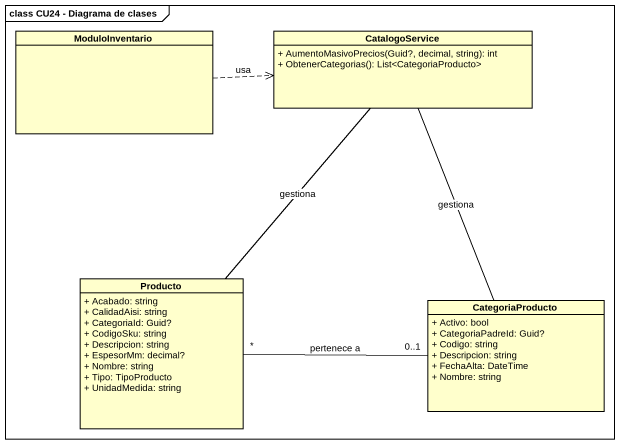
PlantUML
@startuml
mainframe class CU24 - Diagrama de clases
hide circle
hide empty members
skinparam classAttributeIconSize 0
class ModuloInventario
class CatalogoService {
  + AumentoMasivoPrecios(Guid?, decimal, string): int
  + ObtenerCategorias(): List<CategoriaProducto>
}
class Producto {
  + Acabado: string
  + CalidadAisi: string
  + CategoriaId: Guid?
  + CodigoSku: string
  + Descripcion: string
  + EspesorMm: decimal?
  + Nombre: string
  + Tipo: TipoProducto
  + UnidadMedida: string
}
class CategoriaProducto {
  + Activo: bool
  + CategoriaPadreId: Guid?
  + Codigo: string
  + Descripcion: string
  + FechaAlta: DateTime
  + Nombre: string
}
ModuloInventario .right.> CatalogoService : usa
CatalogoService -- Producto : gestiona
CatalogoService -- CategoriaProducto : gestiona
Producto "*" -right- "0..1" CategoriaProducto : pertenece a
@enduml
